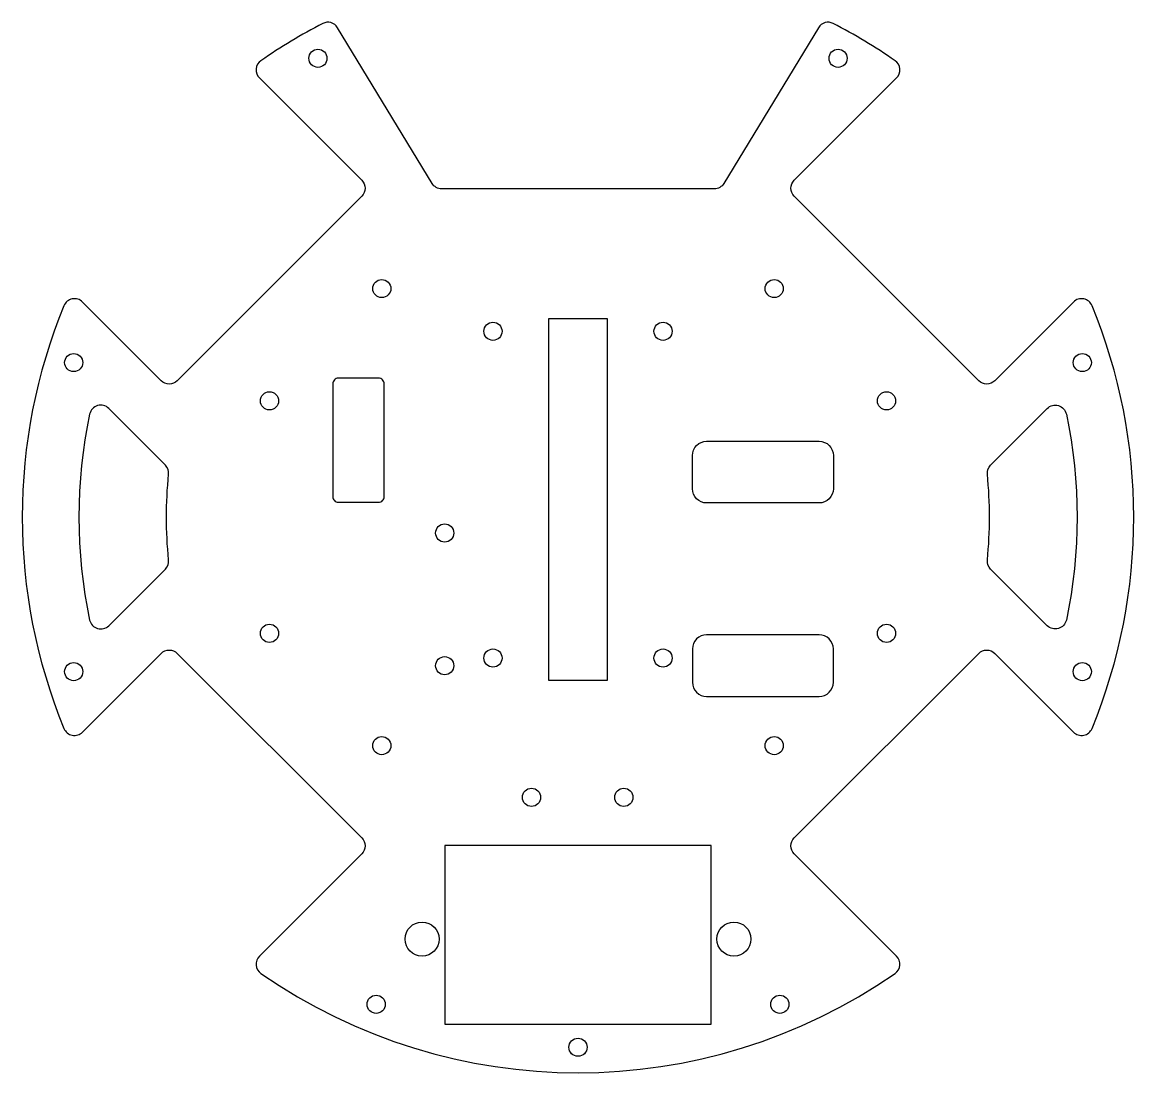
# Model space of a CAD drawing. Header units: millimetres. Extents: x -98 to 98, y -98 to 87.
import ezdxf

# ---------------------------------------------------------------- set-up
doc = ezdxf.new("R2010")
doc.units = ezdxf.units.MM

msp = doc.modelspace()

# ---------------------------------------------------------------- linework, layer by layer
at = {"color": 7}
for points in [[(-87.37, -37.93), (-73.49, -24.04, -0.414214), (-70.66, -24.04), (-38.13, -56.57, -0.414214), (-38.13, -59.4), (-56.17, -77.44, 0.467486), (-55.9, -80.49, 0.313172), (55.9, -80.49, 0.467487), (56.17, -77.44), (38.13, -59.4, -0.414214), (38.13, -56.57), (70.66, -24.04, -0.414213), (73.49, -24.04), (87.37, -37.93, 0.535332), (90.64, -37.27, 0.197586), (90.64, 37.27, 0.535332), (87.37, 37.93), (73.49, 24.04, -0.414213), (70.66, 24.04), (38.13, 56.57, -0.414214), (38.13, 59.4), (56.17, 77.44, 0.467487), (55.9, 80.49, 0.032445), (45.02, 87.05, 0.394416), (42.39, 86.31), (25.73, 58.85, -0.262136), (24.02, 57.89), (-24.02, 57.89, -0.262136), (-25.73, 58.85), (-42.39, 86.31, 0.394416), (-45.02, 87.05, 0.032445), (-55.9, 80.49, 0.467486), (-56.17, 77.44), (-38.13, 59.4, -0.414214), (-38.13, 56.57), (-70.66, 24.04, -0.414214), (-73.49, 24.04), (-87.37, 37.93, 0.535332), (-90.64, 37.27, 0.197585), (-90.64, -37.27, 0.535332)], [(-35.17, 24.49), (-42.25, 24.49, 0.414214), (-43.25, 23.49), (-43.25, 3.61, 0.414214), (-42.25, 2.61), (-35.17, 2.61, 0.414214), (-34.17, 3.61), (-34.17, 23.49, 0.414214)], [(-72.75, -9.16, 0.226117), (-72.18, -7.54, -0.050891), (-72.18, 7.54, 0.226117), (-72.75, 9.16), (-82.74, 19.15, 0.595525), (-86.11, 18.15, 0.104228), (-86.11, -18.15, 0.595525), (-82.74, -19.15)], [(72.75, -9.16, -0.226117), (72.18, -7.54, 0.050891), (72.18, 7.54, -0.226117), (72.75, 9.16), (82.74, 19.15, -0.595525), (86.11, 18.15, -0.104228), (86.11, -18.15, -0.595525), (82.74, -19.15)]]:
    msp.add_lwpolyline(points, format="xyb", close=True, dxfattribs=at)
for points in [[(5.2, -28.74), (5.2, 34.94), (-5.2, 34.94), (-5.2, -28.74)], [(-23.5, -89.42), (23.5, -89.42), (23.5, -57.92), (-23.5, -57.92)]]:
    msp.add_lwpolyline(points, close=True, dxfattribs=at)
at = {"color": 7, "elevation": -1.6}
for points in [[(42.53, 2.49), (22.68, 2.49, -0.414214), (20.18, 4.99), (20.18, 10.87, -0.414214), (22.68, 13.37), (42.53, 13.37, -0.414214), (45.03, 10.87), (45.03, 4.99, -0.414214)], [(42.53, -20.76), (22.68, -20.76, 0.414214), (20.18, -23.26), (20.18, -29.13, 0.414214), (22.68, -31.63), (42.53, -31.63, 0.414214), (45.03, -29.13), (45.03, -23.26, 0.414214)]]:
    msp.add_lwpolyline(points, format="xyb", close=True, dxfattribs=at)
at = {"color": 7}
for centre, radius in [((-45.86, 80.91), 1.6), ((45.86, 80.91), 1.6), ((-34.6, 40.3), 1.6), ((34.6, 40.3), 1.6), ((-15, 32.77), 1.6), ((15, 32.77), 1.6), ((-88.92, 27.25), 1.6), ((88.92, 27.25), 1.6), ((-54.4, 20.5), 1.6), ((54.4, 20.5), 1.6), ((-23.5, -2.81), 1.6), ((-54.4, -20.5), 1.6), ((54.4, -20.5), 1.6), ((-15, -24.86), 1.6), ((15, -24.86), 1.6), ((-23.5, -26.21), 1.6), ((-88.92, -27.25), 1.6), ((88.92, -27.25), 1.6), ((-34.6, -40.3), 1.6), ((34.6, -40.3), 1.6), ((-8.2, -49.42), 1.6), ((8.08, -49.42), 1.6), ((-27.5, -74.42), 3), ((27.5, -74.42), 3), ((-35.59, -85.92), 1.6), ((35.59, -85.92), 1.6), ((0, -93.5), 1.6)]:
    msp.add_circle(centre, radius, dxfattribs=at)

doc.saveas('drawing.dxf')
